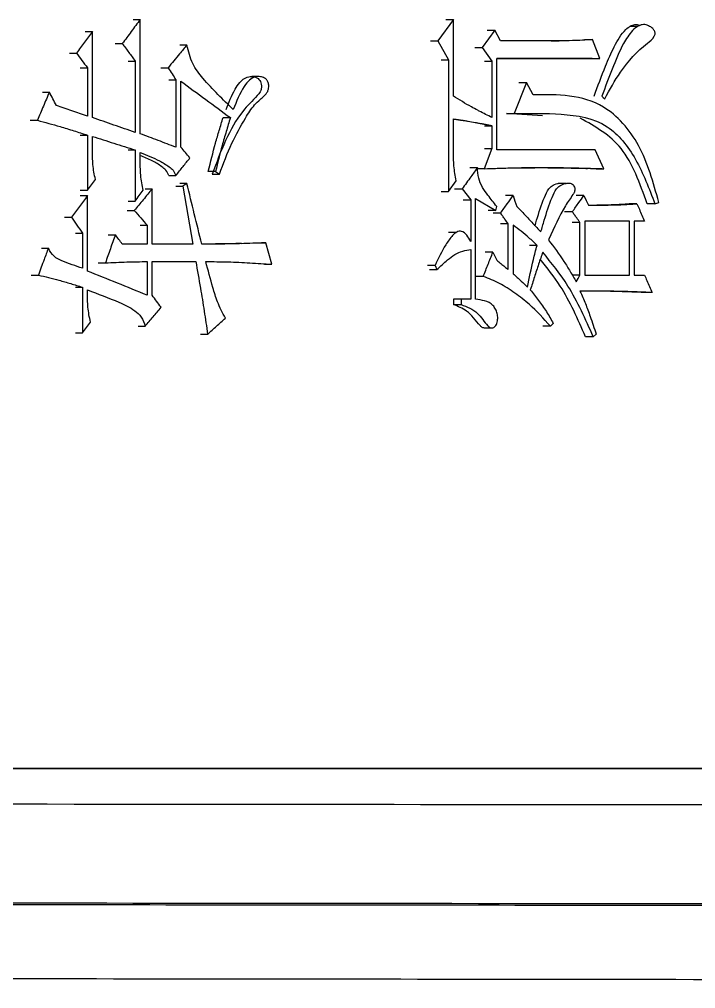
# Model space of a CAD drawing. Header units: millimetres. Extents: x 2278 to 4715, y 679 to 2402.
# Drawn here: x 3385.24 to 3390.67, y 967.15 to 974.94 of the extents above; entities that cross this region are included whole.
import ezdxf

# ---------------------------------------------------------------- set-up
doc = ezdxf.new("R2010")
doc.units = ezdxf.units.MM

msp = doc.modelspace()

# ---------------------------------------------------------------- linework, layer by layer
at = {"color": 7, "linetype": 'Continuous', "lineweight": 25}
for p, q in [((3386.1494, 974.9387), (3386.2069, 974.9387)), ((3386.2069, 974.0192), (3386.2069, 974.9387)), ((3388.725, 974.9387), (3388.6007, 974.7656)), ((3388.6644, 974.9387), (3388.725, 974.9387)), ((3388.725, 974.3221), (3388.725, 974.9387)), ((3390.2066, 974.882), (3390.1435, 974.882)), ((3385.7653, 974.8413), (3385.8222, 974.8413)), ((3385.8222, 974.149), (3385.8222, 974.8413)), ((3389.0579, 974.8522), (3388.9574, 974.7115)), ((3388.9969, 974.8522), (3389.0579, 974.8522)), ((3389.1043, 974.7656), (3389.0579, 974.8522)), ((3386.0056, 974.744), (3386.0628, 974.744)), ((3386.5241, 974.7332), (3386.5819, 974.7332)), ((3388.5403, 974.7656), (3388.6007, 974.7656)), ((3388.6007, 974.7656), (3388.6862, 974.6142)), ((3388.8965, 974.7115), (3388.9574, 974.7115)), ((3388.9574, 974.7115), (3389.0347, 974.6034)), ((3389.5739, 974.7656), (3389.1043, 974.7656)), ((3389.5122, 974.7656), (3389.5739, 974.7656)), ((3389.78, 974.7764), (3389.8421, 974.7764)), ((3389.9032, 974.625), (3389.8421, 974.7764)), ((3385.6368, 974.6682), (3385.6936, 974.6682)), ((3386.1669, 974.6033), (3386.1669, 974.03)), ((3388.6256, 974.6142), (3388.6862, 974.6142)), ((3388.6862, 974.6142), (3388.6862, 973.5541)), ((3388.9737, 974.6034), (3389.0347, 974.6034)), ((3389.0347, 974.6034), (3389.0347, 974.149)), ((3389.0734, 974.625), (3389.9032, 974.625)), ((3389.0734, 973.8894), (3389.0734, 974.625)), ((3389.8407, 974.625), (3389.0734, 974.625)), ((3389.841, 974.625), (3389.9032, 974.625)), ((3385.7251, 974.5493), (3385.7821, 974.5493)), ((3385.7821, 974.5493), (3385.7821, 974.1598)), ((3386.3728, 974.5493), (3386.4305, 974.5493)), ((3387.1632, 974.4788), (3387.1043, 974.4787)), ((3386.4365, 974.4519), (3386.4943, 974.4519)), ((3386.4943, 974.4519), (3386.4943, 973.911)), ((3386.5341, 973.911), (3386.5341, 974.4411)), ((3389.3125, 974.4303), (3389.2123, 974.1815)), ((3389.2511, 974.4303), (3389.3125, 974.4303)), ((3389.3664, 974.3329), (3389.3125, 974.4303)), ((3385.4197, 974.3545), (3385.4763, 974.3545)), ((3389.4399, 974.1635), (3389.1507, 974.1815)), ((3389.1511, 974.1815), (3389.2123, 974.1815)), ((3385.323, 974.1274), (3385.3795, 974.1274)), ((3386.8732, 974.149), (3386.9315, 974.149)), ((3388.725, 973.857), (3388.725, 974.1382)), ((3388.9737, 974.0841), (3389.0347, 974.0841)), ((3389.0347, 974.0841), (3389.0347, 973.9002)), ((3385.7821, 974.0084), (3385.7821, 973.5649)), ((3385.8222, 973.8678), (3385.8222, 973.9976)), ((3386.1095, 973.8894), (3386.1669, 973.8894)), ((3386.1669, 973.8894), (3386.1669, 973.4783)), ((3386.2069, 973.7812), (3386.2069, 973.8678)), ((3389.0347, 973.9002), (3388.9729, 973.738)), ((3388.9737, 973.9002), (3389.0347, 973.9002)), ((3389.865, 973.8894), (3389.0734, 973.8894)), ((3389.9338, 973.738), (3389.865, 973.8894)), ((3386.8125, 973.7163), (3386.7543, 973.7163)), ((3386.8125, 973.7163), (3386.8443, 973.6947)), ((3388.8579, 973.7488), (3388.9187, 973.7488)), ((3388.9729, 973.738), (3388.9119, 973.738)), ((3389.8713, 973.738), (3389.8024, 973.7404)), ((3389.8716, 973.738), (3389.9338, 973.738)), ((3386.4361, 973.6838), (3386.4942, 973.6838)), ((3386.5819, 973.619), (3386.524, 973.619)), ((3386.5819, 973.619), (3386.55, 973.5973)), ((3388.6862, 973.5541), (3388.7482, 973.6406)), ((3389.6304, 973.6199), (3389.5682, 973.6199)), ((3386.2452, 973.5757), (3386.3028, 973.5757)), ((3386.3028, 973.1322), (3386.3028, 973.5757)), ((3386.4922, 973.5973), (3386.55, 973.5973)), ((3388.6256, 973.5541), (3388.6862, 973.5541)), ((3388.7341, 973.5757), (3388.7948, 973.5757)), ((3388.7948, 973.5757), (3388.8645, 973.4892)), ((3385.7251, 973.5216), (3385.7821, 973.5216)), ((3385.7821, 972.9158), (3385.7821, 973.5216)), ((3388.8037, 973.4892), (3388.8645, 973.4892)), ((3388.8645, 973.4892), (3388.8645, 973.1538)), ((3388.9032, 973.5), (3389.0657, 973.4026)), ((3389.2046, 973.5216), (3389.1434, 973.5216)), ((3389.7732, 973.5216), (3389.7112, 973.5216)), ((3386.1015, 973.4026), (3386.1589, 973.4026)), ((3389.0657, 973.4026), (3389.0046, 973.4026)), ((3389.1043, 973.381), (3389.0432, 973.381)), ((3389.0657, 973.4026), (3389.0734, 973.4351)), ((3389.6813, 973.3918), (3389.6194, 973.3918)), ((3390.2007, 973.4567), (3390.1381, 973.4567)), ((3385.5967, 973.3485), (3385.6534, 973.3485)), ((3389.7426, 973.3053), (3389.6806, 973.3053)), ((3389.7426, 972.8834), (3389.7426, 973.3053)), ((3390.1398, 973.3161), (3389.7809, 973.3161)), ((3389.7809, 973.3161), (3389.7809, 972.8834)), ((3390.077, 973.3161), (3389.7809, 973.3161)), ((3390.1398, 973.3161), (3390.0772, 973.3161)), ((3390.1398, 972.8834), (3390.1398, 973.3161)), ((3390.2616, 973.3161), (3390.1779, 973.3161)), ((3390.1779, 973.3161), (3390.1779, 972.8834)), ((3390.2616, 973.3161), (3390.1988, 973.3161)), ((3386.2053, 973.2836), (3386.2628, 973.2836)), ((3386.2628, 973.2836), (3386.2628, 973.1322)), ((3388.746, 973.2251), (3388.685, 973.2251)), ((3389.166, 973.2945), (3389.1048, 973.2945)), ((3389.166, 972.9267), (3389.166, 973.2945)), ((3389.2046, 973.2837), (3389.2046, 972.8942)), ((3385.685, 973.2187), (3385.7419, 973.2187)), ((3385.7419, 973.2187), (3385.7419, 972.9375)), ((3385.9496, 973.2079), (3386.0067, 973.2079)), ((3385.4117, 973.0999), (3385.4682, 973.0999)), ((3386.2628, 973.1322), (3386.0628, 973.1322)), ((3386.6297, 973.1322), (3386.3028, 973.1322)), ((3387.022, 973.138), (3387.1575, 973.143)), ((3387.1575, 973.143), (3387.2165, 973.143)), ((3388.8645, 973.0889), (3388.8645, 972.6887)), ((3389.3972, 973.1214), (3389.3357, 973.1214)), ((3386.2628, 972.9916), (3386.2628, 972.7211)), ((3386.3028, 972.9916), (3386.6535, 972.9916)), ((3386.3028, 972.7211), (3386.3028, 972.9916)), ((3386.5956, 972.9916), (3386.6535, 972.9916)), ((3389.0425, 973.0673), (3388.9814, 973.0673)), ((3385.8695, 972.9807), (3385.9266, 972.9807)), ((3387.2052, 972.9699), (3387.264, 972.9699)), ((3388.5774, 972.9591), (3388.517, 972.9591)), ((3388.5325, 972.9267), (3388.5929, 972.9267)), ((3388.5774, 972.9591), (3388.5929, 972.9267)), ((3385.3311, 972.8834), (3385.3875, 972.8834)), ((3389.7426, 972.8834), (3389.6806, 972.8834)), ((3389.7809, 972.8834), (3390.1398, 972.8834)), ((3390.1779, 972.8834), (3390.2616, 972.8834)), ((3385.7419, 972.786), (3385.7419, 972.4182)), ((3385.7821, 972.7211), (3385.7821, 972.7644)), ((3388.726, 972.6887), (3388.726, 972.6454)), ((3388.787, 972.6887), (3388.7263, 972.6887)), ((3388.787, 972.6887), (3388.787, 972.6454)), ((3388.8645, 972.6887), (3388.787, 972.6887)), ((3390.3224, 972.7428), (3390.2596, 972.7428)), ((3388.726, 972.6454), (3388.787, 972.6454)), ((3386.1893, 972.4723), (3386.2468, 972.4723)), ((3388.9716, 972.4577), (3389.033, 972.4577)), ((3389.5048, 972.4724), (3389.5279, 972.494)), ((3386.6909, 972.4074), (3386.7489, 972.4074)), ((3389.8497, 972.3858), (3389.7873, 972.3858)), ((3389.8497, 972.3858), (3389.8727, 972.4075))]:
    msp.add_line(p, q, dxfattribs=at)
at = {"color": 7, "linetype": 'Continuous', "lineweight": 25, "flags": 128}
for points in [[(3386.1095, 974.6033), (3386.1381, 974.6033), (3386.1669, 974.6033)], [(3389.9186, 974.3221), (3389.93, 974.3113), (3389.9415, 974.3005)], [(3385.7251, 974.0084), (3385.7412, 974.0084), (3385.7575, 974.0084), (3385.7821, 974.0084)], [(3386.7861, 973.6947), (3386.8004, 973.6947), (3386.815, 973.6947), (3386.8296, 973.6947), (3386.8443, 973.6947)], [(3385.7251, 973.5649), (3385.7393, 973.5649), (3385.7538, 973.5649), (3385.7821, 973.5649)], [(3386.55, 973.5973), (3386.5899, 973.3648), (3386.6297, 973.1322)], [(3386.1095, 973.4783), (3386.1238, 973.4783), (3386.1383, 973.4783), (3386.1669, 973.4783)], [(3388.9032, 972.6887), (3388.9032, 973.0943), (3388.9032, 973.5)], [(3389.2046, 973.5216), (3389.22, 973.4784), (3389.2355, 973.4351)], [(3389.7732, 973.5216), (3389.7924, 973.4838), (3389.8115, 973.4459)], [(3390.3452, 973.4567), (3390.3195, 973.4567), (3390.3008, 973.4567), (3390.2823, 973.4567)], [(3387.264, 972.9699), (3387.2403, 973.0565), (3387.2165, 973.143)], [(3389.0425, 973.0673), (3389.0579, 973.0349), (3389.0734, 973.0024)], [(3388.9651, 972.8726), (3388.9497, 972.8726), (3388.9342, 972.8726), (3388.9042, 972.8726)], [(3389.712, 972.8293), (3389.7273, 972.8564), (3389.7426, 972.8834)], [(3385.685, 972.786), (3385.6995, 972.786), (3385.7141, 972.786), (3385.7419, 972.786)], [(3389.5048, 972.4724), (3389.4822, 972.4724), (3389.4625, 972.4724), (3389.4431, 972.4724)], [(3385.685, 972.4182), (3385.6992, 972.4182), (3385.7136, 972.4182), (3385.7419, 972.4182)]]:
    msp.add_lwpolyline(points, dxfattribs=at)
at = {"color": 7, "linetype": 'Continuous', "lineweight": 25}
for points, knots in [([(3386.2069, 974.9387), (3386.1829, 974.9062), (3386.1349, 974.8413), (3386.0868, 974.7764), (3386.0628, 974.744)], [0, 0, 0, 0, 0.5, 1, 1, 1, 1]), ([(3389.8561, 974.3221), (3389.886, 974.4027), (3389.9362, 974.5377), (3390.0147, 974.7217), (3390.0824, 974.8352), (3390.1461, 974.8868), (3390.1838, 974.8988), (3390.2106, 974.8977), (3390.2227, 974.8901), (3390.2241, 974.8892)], [0, 0, 0, 0, 0.340614, 0.570086, 0.802719, 0.875052, 0.933763, 0.992662, 1, 1, 1, 1]), ([(3389.9415, 974.3004), (3389.9819, 974.3738), (3390.0769, 974.5462), (3390.2203, 974.7016), (3390.3289, 974.7807), (3390.3449, 974.8134), (3390.347, 974.8249), (3390.3457, 974.8363), (3390.3395, 974.8506), (3390.3228, 974.8706), (3390.2932, 974.8899), (3390.2535, 974.9008), (3390.2075, 974.8871), (3390.1497, 974.8376), (3390.074, 974.7204), (3389.9991, 974.5377), (3389.9455, 974.3941), (3389.9186, 974.3221)], [0, 0, 0, 0, 0.163724, 0.385241, 0.440262, 0.448909, 0.455116, 0.461357, 0.469621, 0.484499, 0.514444, 0.547094, 0.577932, 0.622921, 0.7083, 0.85364, 1, 1, 1, 1]), ([(3385.8222, 974.8413), (3385.8008, 974.8125), (3385.758, 974.7548), (3385.7151, 974.6971), (3385.6936, 974.6682)], [0, 0, 0, 0, 0.5, 1, 1, 1, 1]), ([(3386.0628, 974.744), (3386.0802, 974.7205), (3386.1149, 974.6737), (3386.1495, 974.6268), (3386.1669, 974.6033)], [0, 0, 0, 0, 0.499999, 1, 1, 1, 1]), ([(3386.5819, 974.7332), (3386.5624, 974.7095), (3386.5275, 974.667), (3386.477, 974.6057), (3386.446, 974.5681), (3386.4305, 974.5493)], [0, 0, 0, 0, 0.386049, 0.693024, 1, 1, 1, 1]), ([(3386.9553, 974.2139), (3386.8722, 974.294), (3386.756, 974.4059), (3386.6188, 974.5783), (3386.5943, 974.6811), (3386.5819, 974.7332)], [0, 0, 0, 0, 0.553442, 0.773992, 1, 1, 1, 1]), ([(3389.8421, 974.7764), (3389.8156, 974.7746), (3389.7625, 974.7709), (3389.6731, 974.7669), (3389.6102, 974.7661), (3389.5739, 974.7656)], [0, 0, 0, 0, 0.29749, 0.594994, 1, 1, 1, 1]), ([(3385.6936, 974.6682), (3385.7084, 974.6484), (3385.7379, 974.6088), (3385.7673, 974.5691), (3385.7821, 974.5493)], [0, 0, 0, 0, 0.499999, 1, 1, 1, 1]), ([(3386.4305, 974.5493), (3386.4411, 974.533), (3386.4624, 974.5006), (3386.4836, 974.4681), (3386.4943, 974.4519)], [0, 0, 0, 0, 0.499999, 1, 1, 1, 1]), ([(3386.8966, 974.2139), (3386.919, 974.2698), (3386.9499, 974.3469), (3387.0028, 974.4299), (3387.0441, 974.4681), (3387.0895, 974.4813), (3387.1273, 974.4774), (3387.1534, 974.465), (3387.1692, 974.4491), (3387.1787, 974.4287), (3387.1827, 974.4049), (3387.1806, 974.3795), (3387.1695, 974.3507), (3387.1169, 974.2927), (3386.9434, 974.1207), (3386.8535, 973.878), (3386.7857, 973.6947)], [0, 0, 0, 0, 0.133499, 0.184051, 0.225722, 0.267722, 0.304937, 0.324851, 0.341374, 0.357927, 0.374455, 0.392764, 0.411749, 0.441496, 0.578283, 1, 1, 1, 1]), ([(3386.8443, 973.6947), (3386.8755, 973.7787), (3386.9344, 973.9367), (3387.0353, 974.1182), (3387.1104, 974.2387), (3387.1661, 974.2918), (3387.2043, 974.3226), (3387.2299, 974.3519), (3387.2406, 974.3842), (3387.2415, 974.4111), (3387.2353, 974.4364), (3387.2226, 974.4562), (3387.2021, 974.4713), (3387.1701, 974.4806), (3387.1276, 974.4782), (3387.08, 974.4515), (3387.0154, 974.3657), (3386.9809, 974.2786), (3386.9553, 974.2139)], [0, 0, 0, 0, 0.197624, 0.371591, 0.471167, 0.521337, 0.556787, 0.592598, 0.61138, 0.630161, 0.649113, 0.666951, 0.682877, 0.711545, 0.752921, 0.793459, 0.846543, 1, 1, 1, 1]), ([(3386.5341, 974.4411), (3386.6005, 974.3924), (3386.7332, 974.2951), (3386.8654, 974.1977), (3386.9315, 974.149)], [0, 0, 0, 0, 0.5, 1, 1, 1, 1]), ([(3385.4763, 974.3545), (3385.4601, 974.3167), (3385.4279, 974.241), (3385.3956, 974.1652), (3385.3795, 974.1274)], [0, 0, 0, 0, 0.499999, 1, 1, 1, 1]), ([(3385.5327, 974.2464), (3385.5233, 974.2644), (3385.5045, 974.3005), (3385.4857, 974.3365), (3385.4763, 974.3545)], [0, 0, 0, 0, 0.499998, 1, 1, 1, 1]), ([(3389.0347, 974.149), (3389.0007, 974.1663), (3388.9624, 974.1857), (3388.9072, 974.2144), (3388.8369, 974.2514), (3388.7727, 974.292), (3388.725, 974.3221)], [0, 0, 0, 0, 0.3251759, 0.3658227, 0.5284141, 1, 1, 1, 1]), ([(3390.3756, 973.4676), (3390.3319, 973.6269), (3390.2467, 973.9374), (3389.8902, 974.3373), (3389.5637, 974.3346), (3389.3664, 974.3329)], [0, 0, 0, 0, 0.294377, 0.5735664, 1, 1, 1, 1]), ([(3385.7821, 974.1598), (3385.7405, 974.1743), (3385.6575, 974.2031), (3385.5743, 974.2319), (3385.5327, 974.2464)], [0, 0, 0, 0, 0.4999992, 1, 1, 1, 1]), ([(3389.2123, 974.1815), (3389.3382, 974.1831), (3389.5897, 974.1862), (3389.9577, 974.1343), (3390.2076, 973.819), (3390.2987, 973.5791), (3390.3452, 973.4567)], [0, 0, 0, 0, 0.273656, 0.546764, 0.768873, 1, 1, 1, 1]), ([(3385.3795, 974.1274), (3385.4406, 974.111), (3385.5387, 974.0848), (3385.6725, 974.0435), (3385.7455, 974.0201), (3385.7821, 974.0084)], [0, 0, 0, 0, 0.452168, 0.726066, 1, 1, 1, 1]), ([(3386.1669, 974.03), (3386.1095, 974.0499), (3385.9948, 974.0895), (3385.8798, 974.1292), (3385.8222, 974.149)], [0, 0, 0, 0, 0.5000002, 1, 1, 1, 1]), ([(3386.754, 973.7163), (3386.7727, 973.7925), (3386.8, 973.9034), (3386.8419, 974.0467), (3386.8626, 974.1149), (3386.8729, 974.149)], [0, 0, 0, 0, 0.5221196, 0.7610345, 1, 1, 1, 1]), ([(3386.9315, 974.149), (3386.9202, 974.1118), (3386.8977, 974.0373), (3386.8561, 973.8938), (3386.8296, 973.7861), (3386.8125, 973.7163)], [0, 0, 0, 0, 0.260983, 0.521979, 1, 1, 1, 1]), ([(3388.725, 974.1382), (3388.7272, 974.1379), (3388.7318, 974.1372), (3388.7375, 974.1364), (3388.7432, 974.1356), (3388.7477, 974.1349), (3388.7523, 974.1343), (3388.7569, 974.1336), (3388.7614, 974.133), (3388.7671, 974.1321), (3388.7717, 974.1315), (3388.7773, 974.1306), (3388.783, 974.1298), (3388.7899, 974.1287), (3388.7967, 974.1277), (3388.8035, 974.1267), (3388.8103, 974.1256), (3388.824, 974.1235), (3388.8535, 974.1188), (3388.883, 974.1136), (3388.9056, 974.1094), (3388.9147, 974.1077), (3388.9237, 974.106), (3388.935, 974.1039), (3388.9441, 974.1021), (3388.9531, 974.1004), (3388.9599, 974.0991), (3388.9655, 974.098), (3388.9712, 974.0968), (3388.9757, 974.0959), (3388.9802, 974.0951), (3388.9847, 974.0942), (3388.9892, 974.0933), (3388.9949, 974.0921), (3388.9994, 974.0912), (3389.005, 974.0901), (3389.0096, 974.0892), (3389.0141, 974.0883), (3389.0186, 974.0874), (3389.0231, 974.0865), (3389.0289, 974.0853), (3389.0324, 974.0846), (3389.0347, 974.0841)], [0, 0, 0, 0, 0.0219516, 0.0439031, 0.0548788, 0.0768302, 0.0878059, 0.0987817, 0.1207331, 0.1317088, 0.1536602, 0.164636, 0.1865874, 0.2085388, 0.2304903, 0.2524417, 0.2743931, 0.2963446, 0.3841508, 0.5597666, 0.581718, 0.6036694, 0.6475723, 0.6695238, 0.7134267, 0.7353781, 0.7573295, 0.779281, 0.7902567, 0.8122081, 0.8231838, 0.8341595, 0.856111, 0.8670867, 0.8890381, 0.9000138, 0.9219653, 0.932941, 0.9439167, 0.9658681, 0.9768438, 1, 1, 1, 1]), ([(3390.2821, 973.4567), (3390.2246, 973.62), (3390.113, 973.9368), (3389.8653, 974.0767), (3389.7453, 974.1445)], [0, 0, 0, 0, 0.515406, 1, 1, 1, 1]), ([(3386.4943, 973.911), (3386.4464, 973.9291), (3386.3507, 973.9651), (3386.2548, 974.0012), (3386.2069, 974.0192)], [0, 0, 0, 0, 0.5, 1, 1, 1, 1]), ([(3385.8222, 973.9976), (3385.8798, 973.9795), (3385.9948, 973.9435), (3386.1095, 973.9074), (3386.1669, 973.8894)], [0, 0, 0, 0, 0.5, 1, 1, 1, 1]), ([(3385.8463, 973.6514), (3385.8383, 973.6912), (3385.824, 973.7623), (3385.8228, 973.8355), (3385.8222, 973.8678)], [0, 0, 0, 0, 0.558835, 1, 1, 1, 1]), ([(3386.2069, 973.8678), (3386.2591, 973.8476), (3386.3389, 973.8167), (3386.4252, 973.7649), (3386.4737, 973.7282), (3386.4873, 973.6987), (3386.4942, 973.6839)], [0, 0, 0, 0, 0.494008, 0.754052, 0.875824, 1, 1, 1, 1]), ([(3386.6058, 973.8245), (3386.5938, 973.8389), (3386.57, 973.8678), (3386.5461, 973.8966), (3386.5341, 973.911)], [0, 0, 0, 0, 0.500001, 1, 1, 1, 1]), ([(3388.7482, 973.6406), (3388.7405, 973.6804), (3388.7267, 973.7515), (3388.7255, 973.8247), (3388.725, 973.857)], [0, 0, 0, 0, 0.558835, 1, 1, 1, 1]), ([(3386.4361, 973.6839), (3386.4293, 973.6987), (3386.4157, 973.7282), (3386.3672, 973.7648), (3386.2994, 973.8064), (3386.2394, 973.83), (3386.2069, 973.8429)], [0, 0, 0, 0, 0.152424, 0.301831, 0.620832, 1, 1, 1, 1]), ([(3386.2309, 973.5649), (3386.2229, 973.6046), (3386.2087, 973.6758), (3386.2074, 973.7489), (3386.2069, 973.7812)], [0, 0, 0, 0, 0.558835, 1, 1, 1, 1]), ([(3386.4942, 973.6838), (3386.5038, 973.6959), (3386.5229, 973.72), (3386.5601, 973.7669), (3386.5877, 973.8017), (3386.6058, 973.8245)], [0, 0, 0, 0, 0.257094, 0.514188, 1, 1, 1, 1]), ([(3388.9187, 973.7488), (3388.9009, 973.7238), (3388.8713, 973.6825), (3388.83, 973.6248), (3388.8065, 973.5921), (3388.7948, 973.5757)], [0, 0, 0, 0, 0.432628, 0.7163138, 1, 1, 1, 1]), ([(3389.0734, 973.4351), (3389.0495, 973.465), (3389.01, 973.5144), (3388.957, 973.5863), (3388.923, 973.6621), (3388.9202, 973.7197), (3388.9187, 973.7488)], [0, 0, 0, 0, 0.334385, 0.552202, 0.773272, 1, 1, 1, 1]), ([(3388.9729, 973.738), (3389.0452, 973.7406), (3389.1899, 973.7457), (3389.3522, 973.7486), (3389.4445, 973.7484), (3389.4669, 973.7483), (3389.4737, 973.7483), (3389.4804, 973.7483), (3389.4872, 973.7482), (3389.4939, 973.7482), (3389.5029, 973.7481), (3389.5119, 973.748), (3389.5209, 973.7479), (3389.5276, 973.7479), (3389.5344, 973.7478), (3389.5411, 973.7477), (3389.5479, 973.7476), (3389.5546, 973.7475), (3389.5636, 973.7474), (3389.5726, 973.7473), (3389.5816, 973.7471), (3389.5883, 973.747), (3389.595, 973.7469), (3389.6018, 973.7468), (3389.6085, 973.7467), (3389.6152, 973.7465), (3389.622, 973.7464), (3389.6287, 973.7463), (3389.6377, 973.7461), (3389.6466, 973.7459), (3389.6556, 973.7457), (3389.6624, 973.7456), (3389.6691, 973.7454), (3389.6758, 973.7453), (3389.6825, 973.7451), (3389.6893, 973.745), (3389.6982, 973.7447), (3389.7072, 973.7445), (3389.7162, 973.7443), (3389.7229, 973.7441), (3389.7296, 973.744), (3389.7363, 973.7438), (3389.7431, 973.7436), (3389.7498, 973.7434), (3389.7565, 973.7432), (3389.7632, 973.7431), (3389.7722, 973.7428), (3389.7811, 973.7426), (3389.7901, 973.7423), (3389.7968, 973.7421), (3389.8035, 973.7419), (3389.8102, 973.7417), (3389.817, 973.7415), (3389.8237, 973.7413), (3389.8326, 973.7411), (3389.8416, 973.7408), (3389.8505, 973.7405), (3389.8572, 973.7403), (3389.8639, 973.7401), (3389.8706, 973.7399), (3389.8774, 973.7397), (3389.8841, 973.7395), (3389.8908, 973.7393), (3389.8997, 973.739), (3389.9087, 973.7388), (3389.9176, 973.7385), (3389.9252, 973.7383), (3389.9306, 973.7381), (3389.9338, 973.738)], [0, 0, 0, 0, 0.2246902, 0.4493888, 0.5055613, 0.5125828, 0.5196044, 0.5266259, 0.5336475, 0.540669, 0.5476905, 0.5617336, 0.5687552, 0.5757767, 0.5827982, 0.5898198, 0.5968413, 0.6038628, 0.6108844, 0.6249275, 0.631949, 0.6389705, 0.6459921, 0.6530136, 0.6600352, 0.6670567, 0.6740782, 0.6810998, 0.6881213, 0.7021644, 0.7091859, 0.7162075, 0.723229, 0.7302506, 0.7372721, 0.7442936, 0.7513152, 0.7653583, 0.7723798, 0.7794013, 0.7864229, 0.7934444, 0.800466, 0.8074875, 0.814509, 0.8215306, 0.8285521, 0.8425952, 0.8496167, 0.8566383, 0.8636598, 0.8706814, 0.8777029, 0.8847244, 0.891746, 0.9057891, 0.9128106, 0.9198321, 0.9268537, 0.9338752, 0.9408967, 0.9479183, 0.9549398, 0.9619614, 0.9760044, 0.983026, 0.9900475, 1, 1, 1, 1]), ([(3389.0492, 973.7407), (3389.0579, 973.7409), (3389.1362, 973.7434), (3389.3892, 973.7483), (3389.6087, 973.7454), (3389.7323, 973.7426), (3389.7779, 973.7413), (3389.7964, 973.7408), (3389.802, 973.7406), (3389.8023, 973.7406), (3389.8025, 973.7406)], [0, 0, 0, 0, 0.05514, 0.498585, 0.766188, 0.892547, 0.95596, 0.964089, 0.972518, 1, 1, 1, 1]), ([(3385.7821, 973.5649), (3385.7928, 973.5793), (3385.8142, 973.6082), (3385.8356, 973.637), (3385.8463, 973.6514)], [0, 0, 0, 0, 0.5, 1, 1, 1, 1]), ([(3386.7012, 973.1322), (3386.6814, 973.2133), (3386.6416, 973.3756), (3386.6018, 973.5378), (3386.5819, 973.619)], [0, 0, 0, 0, 0.5, 1, 1, 1, 1]), ([(3389.3808, 973.2799), (3389.3851, 973.2945), (3389.4076, 973.3718), (3389.4399, 973.4729), (3389.4827, 973.5682), (3389.5205, 973.6063), (3389.5484, 973.6168), (3389.5658, 973.619), (3389.5679, 973.6193)], [0, 0, 0, 0, 0.106522, 0.565835, 0.752734, 0.847216, 0.981134, 1, 1, 1, 1]), ([(3389.428, 973.2296), (3389.4371, 973.2609), (3389.4645, 973.3551), (3389.5019, 973.4731), (3389.5447, 973.5681), (3389.5827, 973.6067), (3389.6184, 973.6179), (3389.6494, 973.6237), (3389.6704, 973.621), (3389.6848, 973.6124), (3389.6948, 973.5994), (3389.7007, 973.5832), (3389.7017, 973.5662), (3389.6972, 973.5475), (3389.6701, 973.5058), (3389.5883, 973.3941), (3389.5347, 973.2601), (3389.4907, 973.1675), (3389.4894, 973.1647)], [0, 0, 0, 0, 0.09118, 0.273688, 0.348082, 0.385671, 0.439079, 0.473308, 0.494951, 0.511315, 0.527714, 0.54364, 0.558961, 0.57304, 0.596062, 0.704689, 0.991099, 1, 1, 1, 1]), ([(3386.3028, 973.5757), (3386.2788, 973.5469), (3386.2309, 973.4892), (3386.1829, 973.4315), (3386.1589, 973.4026)], [0, 0, 0, 0, 0.5, 1, 1, 1, 1]), ([(3386.1669, 973.4783), (3386.1775, 973.4928), (3386.1989, 973.5216), (3386.2202, 973.5505), (3386.2309, 973.5649)], [0, 0, 0, 0, 0.5, 1, 1, 1, 1]), ([(3385.7821, 973.5216), (3385.7606, 973.4928), (3385.7178, 973.4351), (3385.6749, 973.3774), (3385.6534, 973.3485)], [0, 0, 0, 0, 0.5, 1, 1, 1, 1]), ([(3389.1043, 973.381), (3389.1132, 973.3935), (3389.131, 973.4185), (3389.1645, 973.4653), (3389.189, 973.4997), (3389.2046, 973.5216)], [0, 0, 0, 0, 0.266242, 0.532485, 1, 1, 1, 1]), ([(3389.6813, 973.3918), (3389.6901, 973.4043), (3389.7078, 973.4293), (3389.7385, 973.4725), (3389.7603, 973.5033), (3389.7732, 973.5216)], [0, 0, 0, 0, 0.2884292, 0.5768584, 1, 1, 1, 1]), ([(3390.3452, 973.4567), (3390.3502, 973.4585), (3390.3604, 973.4621), (3390.3705, 973.4658), (3390.3756, 973.4676)], [0, 0, 0, 0, 0.499988, 1, 1, 1, 1]), ([(3386.1589, 973.4026), (3386.1762, 973.3828), (3386.2109, 973.3431), (3386.2455, 973.3035), (3386.2628, 973.2836)], [0, 0, 0, 0, 0.499998, 1, 1, 1, 1]), ([(3389.166, 973.2945), (3389.1571, 973.307), (3389.1424, 973.3276), (3389.1218, 973.3565), (3389.1101, 973.3728), (3389.1043, 973.381)], [0, 0, 0, 0, 0.432649, 0.716324, 1, 1, 1, 1]), ([(3389.2355, 973.4351), (3389.2563, 973.4128), (3389.2989, 973.3675), (3389.363, 973.2989), (3389.4063, 973.2527), (3389.428, 973.2296)], [0, 0, 0, 0, 0.32488, 0.66244, 1, 1, 1, 1]), ([(3389.7426, 973.3053), (3389.7338, 973.3178), (3389.7191, 973.3384), (3389.6987, 973.3673), (3389.6871, 973.3836), (3389.6813, 973.3918)], [0, 0, 0, 0, 0.432649, 0.716324, 1, 1, 1, 1]), ([(3389.8114, 973.4462), (3389.8339, 973.4462), (3389.8997, 973.4463), (3390.0085, 973.4495), (3390.0947, 973.4543), (3390.1378, 973.4567)], [0, 0, 0, 0, 0.2062791, 0.6030627, 1, 1, 1, 1]), ([(3389.8115, 973.4459), (3389.8548, 973.4458), (3389.9007, 973.4458), (3389.9494, 973.4462), (3389.9575, 973.4463), (3389.9656, 973.4464), (3389.9737, 973.4465), (3389.9804, 973.4466), (3389.9872, 973.4467), (3389.9926, 973.4468), (3389.9993, 973.447), (3390.006, 973.4471), (3390.0168, 973.4473), (3390.0276, 973.4476), (3390.0384, 973.4479), (3390.0465, 973.4482), (3390.0546, 973.4484), (3390.0654, 973.4488), (3390.0748, 973.4492), (3390.0842, 973.4496), (3390.0896, 973.4498), (3390.0964, 973.4502), (3390.1031, 973.4505), (3390.1139, 973.4511), (3390.1246, 973.4517), (3390.1381, 973.4525), (3390.1489, 973.4532), (3390.1623, 973.4541), (3390.1731, 973.4548), (3390.1868, 973.4558), (3390.1951, 973.4563), (3390.2007, 973.4567)], [0, 0, 0, 0, 0.332695, 0.353489, 0.374282, 0.395075, 0.415869, 0.436662, 0.447059, 0.467852, 0.478249, 0.499042, 0.519836, 0.561422, 0.582216, 0.603009, 0.623803, 0.644596, 0.686183, 0.69658, 0.717373, 0.72777, 0.748563, 0.769356, 0.810943, 0.831737, 0.873323, 0.894117, 0.935704, 0.956497, 1, 1, 1, 1]), ([(3390.2007, 973.4567), (3390.2071, 973.442), (3390.2204, 973.4112), (3390.2407, 973.3644), (3390.2546, 973.3322), (3390.2616, 973.3161)], [0, 0, 0, 0, 0.313727, 0.656864, 1, 1, 1, 1]), ([(3385.6534, 973.3485), (3385.6682, 973.3269), (3385.6977, 973.2836), (3385.7272, 973.2404), (3385.7419, 973.2187)], [0, 0, 0, 0, 0.499998, 1, 1, 1, 1]), ([(3388.8645, 973.1538), (3388.8548, 973.1712), (3388.8356, 973.2052), (3388.795, 973.2397), (3388.7502, 973.2327), (3388.7068, 973.1922), (3388.6451, 973.1034), (3388.6043, 973.0165), (3388.5774, 972.9591)], [0, 0, 0, 0, 0.121652, 0.238643, 0.329835, 0.425879, 0.621221, 1, 1, 1, 1]), ([(3389.3972, 973.1214), (3389.3758, 973.1423), (3389.3345, 973.1825), (3389.2701, 973.2364), (3389.2265, 973.2679), (3389.2046, 973.2837)], [0, 0, 0, 0, 0.349925, 0.674457, 1, 1, 1, 1]), ([(3386.0067, 973.2079), (3385.9934, 973.1701), (3385.9667, 973.0943), (3385.9399, 973.0186), (3385.9266, 972.9807)], [0, 0, 0, 0, 0.499999, 1, 1, 1, 1]), ([(3386.0628, 973.1322), (3386.0535, 973.1448), (3386.0348, 973.1701), (3386.0161, 973.1953), (3386.0067, 973.2079)], [0, 0, 0, 0, 0.500001, 1, 1, 1, 1]), ([(3389.4894, 973.1647), (3389.5319, 973.1085), (3389.5932, 973.0275), (3389.6642, 972.9122), (3389.696, 972.857), (3389.712, 972.8293)], [0, 0, 0, 0, 0.5323403, 0.7660465, 1, 1, 1, 1]), ([(3385.4682, 973.0998), (3385.4568, 973.0691), (3385.4376, 973.0177), (3385.4107, 972.9456), (3385.3953, 972.9041), (3385.3875, 972.8834)], [0, 0, 0, 0, 0.425233, 0.712616, 1, 1, 1, 1]), ([(3385.7419, 972.9375), (3385.6868, 972.9562), (3385.6098, 972.9824), (3385.5084, 973.0273), (3385.4818, 973.0754), (3385.4683, 973.0998)], [0, 0, 0, 0, 0.554938, 0.7747379, 1, 1, 1, 1]), ([(3387.2165, 973.143), (3387.1229, 973.139), (3387.0269, 973.1349), (3386.9281, 973.1335), (3386.9208, 973.1333), (3386.9135, 973.1332), (3386.9062, 973.1332), (3386.8989, 973.1331), (3386.8915, 973.133), (3386.8842, 973.1329), (3386.8769, 973.1328), (3386.8672, 973.1328), (3386.8574, 973.1327), (3386.8477, 973.1326), (3386.8404, 973.1326), (3386.833, 973.1325), (3386.8257, 973.1325), (3386.8184, 973.1325), (3386.8111, 973.1324), (3386.8038, 973.1324), (3386.794, 973.1324), (3386.7843, 973.1323), (3386.7745, 973.1323), (3386.7672, 973.1323), (3386.7599, 973.1323), (3386.7525, 973.1323), (3386.7452, 973.1322), (3386.7379, 973.1322), (3386.7306, 973.1322), (3386.7232, 973.1322), (3386.7135, 973.1322), (3386.7061, 973.1322), (3386.7012, 973.1322)], [0, 0, 0, 0, 0.54643, 0.560604, 0.574777, 0.588951, 0.603124, 0.617298, 0.631471, 0.645645, 0.659818, 0.673992, 0.702338, 0.716512, 0.730685, 0.744859, 0.759032, 0.773206, 0.787379, 0.801553, 0.815726, 0.844073, 0.858247, 0.87242, 0.886594, 0.900767, 0.914941, 0.929114, 0.943288, 0.957461, 0.971635, 1, 1, 1, 1]), ([(3387.0223, 973.1374), (3387.0209, 973.1374), (3387.0153, 973.1372), (3386.9607, 973.1354), (3386.8738, 973.1336), (3386.7821, 973.1327), (3386.7289, 973.1324), (3386.7066, 973.1323), (3386.7012, 973.1323)], [0, 0, 0, 0, 0.035118, 0.139502, 0.536343, 0.82284, 0.957086, 1, 1, 1, 1]), ([(3388.5929, 972.9267), (3388.6211, 972.9532), (3388.6673, 972.9967), (3388.7348, 973.0513), (3388.7988, 973.0781), (3388.8427, 973.0853), (3388.8645, 973.0889)], [0, 0, 0, 0, 0.34464, 0.565757, 0.783533, 1, 1, 1, 1]), ([(3389.3202, 972.7861), (3389.3354, 972.8601), (3389.3586, 972.9728), (3389.3873, 973.0835), (3389.3972, 973.1214)], [0, 0, 0, 0, 0.65698, 1, 1, 1, 1]), ([(3385.9266, 972.9807), (3385.9552, 972.9823), (3386.0123, 972.9855), (3386.1245, 972.9899), (3386.2079, 972.9909), (3386.2628, 972.9916)], [0, 0, 0, 0, 0.2547769, 0.5095601, 1, 1, 1, 1]), ([(3386.6535, 972.9916), (3386.6662, 972.9205), (3386.6898, 972.7879), (3386.7211, 972.5931), (3386.7397, 972.4693), (3386.7489, 972.4074)], [0, 0, 0, 0, 0.366425, 0.683185, 1, 1, 1, 1]), ([(3386.7331, 972.9916), (3386.7929, 972.9911), (3386.9116, 972.9901), (3387.0886, 972.9818), (3387.2055, 972.9739), (3387.264, 972.9699)], [0, 0, 0, 0, 0.337206, 0.668546, 1, 1, 1, 1]), ([(3386.8917, 972.5371), (3386.8688, 972.5798), (3386.8275, 972.657), (3386.782, 972.8136), (3386.7522, 972.922), (3386.7331, 972.9916)], [0, 0, 0, 0, 0.308167, 0.555958, 1, 1, 1, 1]), ([(3388.9652, 972.8726), (3388.978, 972.905), (3389.0038, 972.9699), (3389.0296, 973.0349), (3389.0425, 973.0673)], [0, 0, 0, 0, 0.5, 1, 1, 1, 1]), ([(3389.0734, 973.0024), (3389.0845, 972.9933), (3389.1056, 972.9761), (3389.1365, 972.9509), (3389.1562, 972.9347), (3389.166, 972.9267)], [0, 0, 0, 0, 0.361282, 0.680641, 1, 1, 1, 1]), ([(3389.4433, 973.0673), (3389.4322, 973.0352), (3389.4093, 972.969), (3389.3758, 972.8681), (3389.3541, 972.799), (3389.3433, 972.7644)], [0, 0, 0, 0, 0.320379, 0.660141, 1, 1, 1, 1]), ([(3389.7873, 972.3858), (3389.7252, 972.5281), (3389.6253, 972.7572), (3389.4791, 972.9407), (3389.4237, 973.0103)], [0, 0, 0, 0, 0.62094, 1, 1, 1, 1]), ([(3389.8497, 972.3858), (3389.787, 972.5275), (3389.676, 972.7788), (3389.5139, 972.9797), (3389.4433, 973.0673)], [0, 0, 0, 0, 0.56421, 1, 1, 1, 1]), ([(3386.2628, 972.7211), (3386.1829, 972.7536), (3386.0229, 972.8185), (3385.8624, 972.8834), (3385.7821, 972.9158)], [0, 0, 0, 0, 0.5, 1, 1, 1, 1]), ([(3385.3875, 972.8834), (3385.4429, 972.8699), (3385.53, 972.8488), (3385.6477, 972.8146), (3385.7105, 972.7956), (3385.7419, 972.786)], [0, 0, 0, 0, 0.465077, 0.732516, 1, 1, 1, 1]), ([(3389.5048, 972.4724), (3389.4503, 972.5329), (3389.3608, 972.6321), (3389.2195, 972.7401), (3389.0965, 972.8204), (3389.0088, 972.8553), (3388.9652, 972.8726)], [0, 0, 0, 0, 0.34436, 0.564684, 0.783385, 1, 1, 1, 1]), ([(3389.2046, 972.8942), (3389.2156, 972.8844), (3389.2376, 972.8648), (3389.2764, 972.8291), (3389.3036, 972.8024), (3389.3202, 972.7861)], [0, 0, 0, 0, 0.2809208, 0.5618542, 1, 1, 1, 1]), ([(3390.2616, 972.8834), (3390.2679, 972.8687), (3390.2812, 972.8379), (3390.3015, 972.7911), (3390.3154, 972.7589), (3390.3224, 972.7428)], [0, 0, 0, 0, 0.313727, 0.656864, 1, 1, 1, 1]), ([(3385.7821, 972.7644), (3385.8672, 972.7324), (3385.997, 972.6837), (3386.1435, 972.6156), (3386.2206, 972.5498), (3386.238, 972.4984), (3386.2468, 972.4723)], [0, 0, 0, 0, 0.4936188, 0.7520723, 0.8741797, 1, 1, 1, 1]), ([(3389.3433, 972.7644), (3389.3658, 972.7358), (3389.4102, 972.6793), (3389.4737, 972.5909), (3389.5098, 972.5264), (3389.5279, 972.494)], [0, 0, 0, 0, 0.338451, 0.66812, 1, 1, 1, 1]), ([(3385.8062, 972.5048), (3385.7982, 972.5445), (3385.7839, 972.6157), (3385.7826, 972.6888), (3385.7821, 972.7211)], [0, 0, 0, 0, 0.5588349, 1, 1, 1, 1]), ([(3386.3746, 972.6238), (3386.3627, 972.64), (3386.3387, 972.6725), (3386.3148, 972.7049), (3386.3028, 972.7211)], [0, 0, 0, 0, 0.500002, 1, 1, 1, 1]), ([(3388.787, 972.6454), (3388.8341, 972.6277), (3388.9192, 972.5955), (3388.9772, 972.4991), (3389.0203, 972.4576), (3389.0408, 972.4568), (3389.0563, 972.4651), (3389.0679, 972.4777), (3389.0782, 972.501), (3389.0827, 972.5346), (3389.0782, 972.5746), (3389.0646, 972.6104), (3389.0342, 972.6537), (3388.9758, 972.679), (3388.9274, 972.6855), (3388.9032, 972.6887)], [0, 0, 0, 0, 0.230957, 0.41792, 0.453924, 0.487897, 0.511171, 0.535166, 0.56028, 0.61217, 0.662892, 0.713404, 0.762519, 0.88154, 1, 1, 1, 1]), ([(3390.3224, 972.7428), (3390.314, 972.7431), (3390.2972, 972.7438), (3390.2762, 972.7447), (3390.2594, 972.7453), (3390.2469, 972.7458), (3390.2364, 972.7462), (3390.2259, 972.7466), (3390.2112, 972.7472), (3390.1902, 972.7479), (3390.1691, 972.7487), (3390.1481, 972.7494), (3390.1313, 972.7499), (3390.1103, 972.7505), (3390.0934, 972.751), (3390.0724, 972.7515), (3390.0556, 972.7518), (3390.0387, 972.7522), (3390.0219, 972.7524), (3390.005, 972.7527), (3389.9839, 972.753), (3389.9692, 972.7531), (3389.9544, 972.7533), (3389.946, 972.7533), (3389.9354, 972.7534), (3389.927, 972.7535), (3389.9186, 972.7535), (3389.9101, 972.7535), (3389.9017, 972.7536), (3389.8911, 972.7536), (3389.8827, 972.7536), (3389.8722, 972.7537), (3389.8637, 972.7537), (3389.8532, 972.7537), (3389.8447, 972.7537), (3389.8363, 972.7537), (3389.8278, 972.7537), (3389.8194, 972.7537), (3389.8088, 972.7537), (3389.8004, 972.7537), (3389.7898, 972.7537), (3389.7824, 972.7537), (3389.7761, 972.7537), (3389.7718, 972.7537), (3389.7676, 972.7537), (3389.7623, 972.7536), (3389.7581, 972.7536), (3389.753, 972.7536), (3389.7482, 972.7536), (3389.7445, 972.7536), (3389.7426, 972.7536)], [0, 0, 0, 0, 0.043584, 0.087168, 0.10896, 0.130753, 0.152545, 0.163441, 0.185233, 0.228817, 0.272401, 0.294193, 0.337777, 0.35957, 0.403154, 0.424946, 0.46853, 0.490322, 0.512114, 0.555698, 0.577491, 0.621075, 0.631971, 0.653763, 0.664659, 0.686451, 0.697347, 0.708243, 0.730035, 0.740931, 0.762723, 0.773619, 0.795412, 0.806308, 0.8281, 0.838996, 0.849892, 0.871684, 0.88258, 0.904372, 0.915268, 0.93706, 0.942508, 0.947956, 0.958852, 0.9643, 0.975196, 0.980644, 0.990322, 1, 1, 1, 1]), ([(3390.2593, 972.7428), (3390.1922, 972.7456), (3390.0624, 972.7511), (3389.8901, 972.7537), (3389.7849, 972.7536), (3389.7426, 972.7536)], [0, 0, 0, 0, 0.391116, 0.75565, 1, 1, 1, 1]), ([(3389.7426, 972.7536), (3389.7574, 972.7206), (3389.787, 972.6547), (3389.8296, 972.5386), (3389.8569, 972.4555), (3389.8727, 972.4075)], [0, 0, 0, 0, 0.2966073, 0.5932554, 1, 1, 1, 1]), ([(3386.2468, 972.4723), (3386.2681, 972.4976), (3386.3108, 972.548), (3386.3533, 972.5985), (3386.3746, 972.6238)], [0, 0, 0, 0, 0.5, 1, 1, 1, 1]), ([(3388.9707, 972.4595), (3388.9671, 972.4594), (3388.956, 972.4589), (3388.9082, 972.5109), (3388.8463, 972.5987), (3388.7624, 972.6313), (3388.726, 972.6454)], [0, 0, 0, 0, 0.036121, 0.112712, 0.61418, 1, 1, 1, 1]), ([(3386.7489, 972.4074), (3386.7728, 972.429), (3386.8204, 972.4723), (3386.8679, 972.5155), (3386.8917, 972.5371)], [0, 0, 0, 0, 0.5, 1, 1, 1, 1]), ([(3385.7419, 972.4182), (3385.7526, 972.4327), (3385.774, 972.4615), (3385.7955, 972.4904), (3385.8062, 972.5048)], [0, 0, 0, 0, 0.5, 1, 1, 1, 1]), ([(3394.7343, 968.9154), (3393.9971, 968.9153), (3392.3431, 968.9153), (3388.4934, 968.9153), (3384.2537, 968.9153), (3378.653, 968.9152), (3372.8012, 968.9152), (3366.6698, 968.9151), (3360.2744, 968.915), (3356.2806, 968.915), (3353.5763, 968.9149)], [0, 0, 0, 0, 0.0675233, 0.1515081, 0.3196482, 0.4036328, 0.5717715, 0.7399066, 0.8238912, 1, 1, 1, 1]), ([(3353.6845, 968.915), (3354.3309, 968.915), (3357.5662, 968.915), (3363.3181, 968.9151), (3369.5177, 968.9152), (3375.5272, 968.9152), (3380.1666, 968.9152), (3385.7038, 968.9153), (3389.9122, 968.9153), (3394.8467, 968.9154), (3399.4444, 968.9154), (3403.5395, 968.9154), (3407.2211, 968.9155), (3409.8296, 968.9155), (3412.6396, 968.9156), (3414.51, 968.9157), (3416.5382, 968.9157), (3417.2945, 968.9158), (3417.8232, 968.9159)], [0, 0, 0, 0, 0.020124, 0.100733, 0.181328, 0.221587, 0.302184, 0.342442, 0.423039, 0.463298, 0.543894, 0.624491, 0.664749, 0.745346, 0.785604, 0.8662, 0.906458, 1, 1, 1, 1]), ([(3346.5455, 968.6469), (3347.8178, 968.6469), (3350.1442, 968.6468), (3353.5077, 968.6464), (3356.6408, 968.6459), (3359.7569, 968.6451), (3362.8507, 968.6442), (3365.9162, 968.6431), (3368.9477, 968.6418), (3373.2017, 968.6397), (3378.7421, 968.6364), (3385.486, 968.6312), (3392.2136, 968.6245), (3397.9345, 968.6171), (3402.6551, 968.6095), (3406.4578, 968.6021), (3409.8919, 968.5938), (3412.8503, 968.5848), (3415.3038, 968.5751), (3416.3493, 968.5682), (3416.8811, 968.5648)], [0, 0, 0, 0, 0.037781, 0.069081, 0.100468, 0.131943, 0.163506, 0.195157, 0.226895, 0.258722, 0.330934, 0.408983, 0.49287, 0.582593, 0.645672, 0.711347, 0.779618, 0.850484, 0.923944, 1, 1, 1, 1]), ([(3417.6372, 967.7656), (3417.1375, 967.7689), (3416.1516, 967.7754), (3413.8711, 967.7847), (3411.1103, 967.7933), (3407.8819, 967.8014), (3404.2713, 967.8087), (3399.7252, 967.8164), (3394.1221, 967.8241), (3387.4034, 967.8313), (3380.5008, 967.8371), (3373.5713, 967.8415), (3366.7473, 967.8448), (3360.1372, 967.847), (3353.8273, 967.8483), (3349.323, 967.8488), (3346.9403, 967.8488), (3346.5455, 967.8488)], [0, 0, 0, 0, 0.07139, 0.140843, 0.208359, 0.273937, 0.337578, 0.399281, 0.488173, 0.572709, 0.652888, 0.72871, 0.800173, 0.867277, 0.930021, 0.988406, 1, 1, 1, 1]), ([(3418.174, 967.7517), (3417.4491, 967.7562), (3415.9994, 967.7653), (3412.2091, 967.7782), (3407.311, 967.7903), (3401.2703, 967.8013), (3394.2224, 967.811), (3386.2795, 967.8193), (3377.5797, 967.826), (3368.2729, 967.831), (3359.831, 967.8338), (3352.5509, 967.8352), (3348.5473, 967.8354), (3346.5455, 967.8355)], [0, 0, 0, 0, 0.0981345, 0.196269, 0.2944034, 0.3925379, 0.4906723, 0.5888066, 0.686941, 0.7850753, 0.8832097, 0.9416048, 1, 1, 1, 1]), ([(3328.1584, 967.244), (3331.1831, 967.2448), (3337.2196, 967.2465), (3346.3727, 967.2468), (3355.4146, 967.2455), (3364.242, 967.2425), (3372.7342, 967.2379), (3379.5786, 967.2326), (3385.0357, 967.2276), (3389.3885, 967.2229), (3393.8464, 967.2173), (3398.325, 967.2108), (3402.4588, 967.2036), (3406.1993, 967.1958), (3409.5175, 967.1877), (3412.5528, 967.1786), (3415.205, 967.1687), (3417.4399, 967.158), (3418.4178, 967.1505), (3418.917, 967.1467)], [0, 0, 0, 0, 0.074691, 0.149062, 0.223115, 0.296848, 0.370262, 0.443356, 0.483243, 0.526636, 0.573536, 0.623941, 0.677851, 0.725458, 0.775499, 0.827974, 0.882883, 0.940225, 1, 1, 1, 1])]:
    msp.add_open_spline(points, degree=3, knots=knots, dxfattribs=at)

doc.saveas('drawing.dxf')
